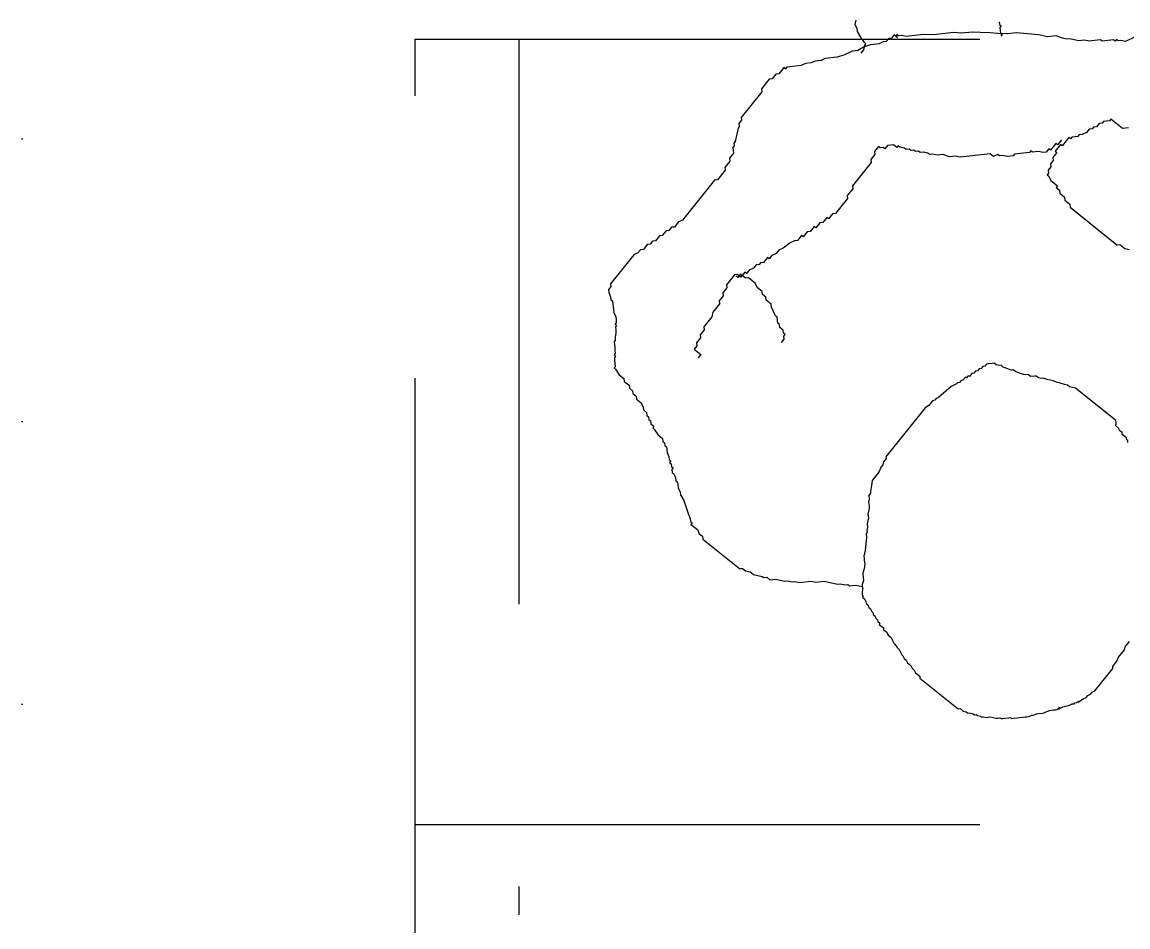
# Model space of a CAD drawing. Extents: x -68523 to 336700, y -113452 to 119396.
# Drawn here: x 255750 to 256729, y 25611 to 26411 of the extents above; entities that cross this region are included whole.
import ezdxf

# ---------------------------------------------------------------- set-up
doc = ezdxf.new("R2010")
doc.units = 0
doc.header["$LTSCALE"] = 1000
doc.header["$MEASUREMENT"] = 0
doc.linetypes.add('EC-5thFloor-s6144$0$DOT', pattern=[0.25, 0, -0.25])
doc.linetypes.add('ece-fitout$0$DASHED', pattern=[0.75, 0.5, -0.25])
doc.layers.get('0').update_dxf_attribs({"linetype": 'CONTINUOUS'})
for name, color, linetype in [('EC-5thFloor-s6144$0$4', 9, 'EC-5thFloor-s6144$0$DOT'), ('ece-fitout$0$I-Furniture 01', 1, 'CONTINUOUS'), ('ece-fitout$0$people', 7, 'CONTINUOUS'), ('N_Fur', 41, 'CONTINUOUS')]:
    doc.layers.add(name, color=color, linetype=linetype)

# ---------------------------------------------------------------- blocks, each defined once
blk = doc.blocks.new('EC-5thFloor-s6144$0$grid-base')
blk.add_line((-2250, -24750), (-2250, 750))
blk = doc.blocks.new('ece-fitout$0$people-05')
at = {"layer": 'ece-fitout$0$people', "color": 8}
for p, q in [((178.66, 36.82), (154.91, 27.87)), ((181.34, 36.54), (178.66, 36.82)), ((183.6, 37.39), (181.34, 36.54)), ((186.29, 37.12), (183.6, 37.39)), ((188.55, 37.97), (186.29, 37.12)), ((191.24, 37.69), (188.55, 37.97)), ((195.06, 37.84), (191.24, 37.69)), ((196.19, 38.26), (195.06, 37.84)), ((196.61, 37.14), (196.19, 38.26)), ((197.74, 37.56), (196.61, 37.14)), ((199.3, 36.86), (197.74, 37.56)), ((200.43, 37.28), (199.3, 36.86)), ((201.99, 36.58), (200.43, 37.28)), ((204.67, 36.3), (201.99, 36.58)), ((210.47, 34.62), (204.67, 36.3)), ((213.16, 34.34), (210.47, 34.62)), ((214.29, 34.77), (213.16, 34.34)), ((213.59, 33.21), (213.16, 34.34)), ((213.16, 34.34), (213.59, 33.21)), ((214.72, 33.64), (214.29, 34.77)), ((215.85, 34.06), (214.72, 33.64)), ((217.4, 33.36), (215.85, 34.06)), ((218.96, 32.66), (217.4, 33.36)), ((220.52, 31.95), (218.96, 32.66)), ((222.07, 31.25), (220.52, 31.95)), ((224.76, 30.97), (222.07, 31.25)), ((227.44, 30.7), (224.76, 30.97)), ((229, 29.99), (227.44, 30.7)), ((232.11, 28.59), (229, 29.99)), ((145.59, 21.78), (137.67, 18.79)), ((148.56, 24.18), (145.59, 21.78)), ((154.21, 26.31), (148.56, 24.18)), ((154.91, 27.87), (154.21, 26.31)), ((233.67, 27.88), (232.11, 28.59)), ((236.36, 27.61), (233.67, 27.88)), ((237.91, 26.9), (236.36, 27.61)), ((240.6, 26.63), (237.91, 26.9)), ((242.16, 25.92), (240.6, 26.63)), ((243.71, 25.22), (242.16, 25.92)), ((245.27, 24.51), (243.71, 25.22)), ((248.38, 23.11), (245.27, 24.51)), ((249.94, 22.4), (248.38, 23.11)), ((253.05, 21), (249.94, 22.4)), ((254.61, 20.29), (253.05, 21)), ((255.03, 19.17), (254.61, 20.29)), ((135.84, 16.81), (130.19, 14.68)), ((137.67, 18.79), (135.84, 16.81)), ((256.59, 18.46), (255.03, 19.17)), ((259.7, 17.05), (256.59, 18.46)), ((261.26, 16.35), (259.7, 17.05)), ((262.81, 15.65), (261.26, 16.35)), ((263.24, 14.52), (262.81, 15.65)), ((264.8, 13.82), (263.24, 14.52)), ((266.35, 13.11), (264.8, 13.82)), ((268.33, 11.28), (266.35, 13.11)), ((270.32, 9.45), (268.33, 11.28)), ((271.87, 8.74), (270.32, 9.45)), ((273.43, 8.04), (271.87, 8.74)), ((275.41, 6.21), (273.43, 8.04)), ((276.97, 5.5), (275.41, 6.21)), ((277.39, 4.37), (276.97, 5.5)), ((279.37, 2.54), (277.39, 4.37)), ((279.8, 1.41), (279.37, 2.54)), ((281.36, 0.71), (279.8, 1.41)), ((281.78, -0.42), (281.36, 0.71)), ((283.76, -2.25), (281.78, -0.42)), ((285.75, -4.09), (283.76, -2.25)), ((286.17, -5.22), (285.75, -4.09)), ((288.15, -7.05), (286.17, -5.22)), ((289.43, -10.44), (288.15, -7.05)), ((290.99, -11.14), (289.43, -10.44)), ((306.31, -51.8), (290.99, -11.14)), ((305.6, -53.36), (306.31, -51.8)), ((307.31, -57.88), (305.6, -53.36)), ((307.03, -60.56), (307.31, -57.88)), ((307.88, -62.82), (307.03, -60.56)), ((307.6, -65.5), (307.88, -62.82)), ((308.88, -68.89), (307.6, -65.5)), ((308.6, -71.58), (308.88, -68.89)), ((309.45, -73.84), (308.6, -71.58)), ((309.17, -76.52), (309.45, -73.84)), ((309.6, -77.65), (309.17, -76.52)), ((309.32, -80.34), (309.6, -77.65)), ((309.04, -83.02), (309.32, -80.34)), ((309.89, -85.28), (309.04, -83.02)), ((310.03, -89.1), (309.89, -85.28)), ((309.9, -95.59), (310.18, -92.91)), ((311.18, -98.98), (309.9, -95.59)), ((310.46, -90.22), (310.03, -89.1)), ((310.18, -92.91), (310.46, -90.22)), ((310.9, -101.67), (311.18, -98.98)), ((312.18, -105.06), (310.9, -101.67)), ((311.47, -106.61), (312.18, -105.06)), ((313.17, -111.13), (311.47, -106.61)), ((312.04, -111.56), (313.17, -111.13)), ((312.89, -113.82), (312.04, -111.56)), ((312.19, -115.37), (312.89, -113.82)), ((313.04, -117.63), (312.19, -115.37)), ((312.34, -119.19), (313.04, -117.63)), ((313.19, -121.44), (312.34, -119.19)), ((312.48, -123), (313.19, -121.44)), ((312.91, -124.13), (312.48, -123)), ((312.63, -126.81), (312.91, -124.13)), ((313.48, -129.07), (312.63, -126.81)), ((312.64, -137.13), (312.92, -134.44)), ((312.78, -130.63), (313.48, -129.07)), ((313.63, -132.89), (312.78, -130.63)), ((312.92, -134.44), (313.63, -132.89)), ((41.31, -140.06), (40.6, -141.62)), ((40.6, -141.62), (42.31, -146.14)), ((41.59, -137.38), (40.88, -138.93)), ((40.88, -138.93), (41.31, -140.06)), ((42.31, -146.14), (41.6, -147.69)), ((308.13, -149.15), (309.54, -146.04)), ((309.54, -146.04), (312.08, -142.5)), ((312.08, -142.5), (312.79, -140.94)), ((312.36, -139.81), (313.49, -139.39)), ((312.79, -140.94), (312.36, -139.81)), ((313.49, -139.39), (312.64, -137.13)), ((41.6, -147.69), (42.45, -149.95)), ((42.32, -156.45), (41.61, -158.01)), ((42.45, -149.95), (42.17, -152.64)), ((42.17, -152.64), (43.45, -156.02)), ((43.45, -156.02), (42.32, -156.45)), ((302.35, -157.78), (303.05, -156.22)), ((303.05, -156.22), (303.76, -154.67)), ((303.76, -154.67), (305.17, -151.55)), ((305.17, -151.55), (308.13, -149.15)), ((313.64, -151.86), (308.89, -147.47)), ((315.98, -152.91), (313.64, -151.86)), ((318.32, -153.97), (315.98, -152.91)), ((318.96, -155.67), (318.32, -153.97)), ((321.3, -156.73), (318.96, -155.67)), ((41.61, -158.01), (40.91, -159.56)), ((40.91, -159.56), (57.08, -202.48)), ((295.43, -166.83), (296.84, -163.72)), ((296.84, -163.72), (299.38, -160.18)), ((299.38, -160.18), (302.35, -157.78)), ((324.28, -159.48), (321.3, -156.73)), ((326.62, -160.54), (324.28, -159.48)), ((329.6, -163.3), (326.62, -160.54)), ((332.58, -166.06), (329.6, -163.3)), ((335.56, -168.81), (332.58, -166.06)), ((285.27, -180.98), (290.35, -173.91)), ((290.35, -173.91), (292.19, -171.93)), ((292.19, -171.93), (294.02, -169.94)), ((294.02, -169.94), (294.73, -168.39)), ((294.73, -168.39), (295.43, -166.83)), ((340.24, -170.93), (335.56, -168.81)), ((342.58, -171.98), (340.24, -170.93)), ((345.56, -174.74), (342.58, -171.98)), ((347.9, -175.8), (345.56, -174.74)), ((352.59, -177.91), (347.9, -175.8)), ((282.02, -186.07), (283.43, -182.96)), ((283.43, -182.96), (285.27, -180.98)), ((354.93, -178.97), (352.59, -177.91)), ((357.91, -181.73), (354.93, -178.97)), ((360.25, -182.79), (357.91, -181.73)), ((363.23, -185.54), (360.25, -182.79)), ((365.57, -186.6), (363.23, -185.54)), ((273.27, -197.11), (275.11, -195.13)), ((275.11, -195.13), (276.94, -193.15)), ((276.94, -193.15), (278.35, -190.04)), ((278.35, -190.04), (280.19, -188.06)), ((280.19, -188.06), (280.89, -186.5)), ((280.89, -186.5), (282.02, -186.07)), ((368.55, -189.36), (365.57, -186.6)), ((371.53, -192.11), (368.55, -189.36)), ((373.87, -193.17), (371.53, -192.11)), ((376.21, -194.23), (373.87, -193.17)), ((377.49, -197.63), (376.21, -194.23)), ((57.08, -202.48), (59.07, -204.31)), ((59.07, -204.31), (61.05, -206.15)), ((267.48, -205.74), (268.19, -204.19)), ((268.19, -204.19), (270.03, -202.2)), ((270.03, -202.2), (271.86, -200.22)), ((271.86, -200.22), (273.27, -197.11)), ((379.83, -198.68), (377.49, -197.63)), ((380.47, -200.38), (379.83, -198.68)), ((383.45, -203.14), (380.47, -200.38)), ((386.43, -205.89), (383.45, -203.14)), ((61.05, -206.15), (61.9, -208.41)), ((61.9, -208.41), (63.88, -210.24)), ((63.88, -210.24), (66.29, -213.2)), ((66.29, -213.2), (68.27, -215.03)), ((68.27, -215.03), (70.68, -218)), ((259.86, -216.35), (260.57, -214.8)), ((260.57, -214.8), (262.83, -213.95)), ((262.83, -213.95), (264.24, -210.83)), ((264.24, -210.83), (266.07, -208.85)), ((266.07, -208.85), (266.78, -207.3)), ((266.78, -207.3), (267.48, -205.74)), ((387.71, -209.29), (386.43, -205.89)), ((390.69, -212.05), (387.71, -209.29)), ((391.97, -215.44), (390.69, -212.05)), ((70.68, -218), (72.66, -219.83)), ((72.66, -219.83), (74.64, -221.66)), ((74.64, -221.66), (77.05, -224.62)), ((77.05, -224.62), (78.61, -225.33)), ((244.61, -227.26), (253.65, -223.85)), ((253.65, -223.85), (256.19, -220.32)), ((256.19, -220.32), (259.86, -216.35)), ((394.31, -216.5), (391.97, -215.44)), ((409.03, -255.57), (394.31, -216.5)), ((78.61, -225.33), (80.59, -227.16)), ((80.59, -227.16), (81.44, -229.42)), ((81.44, -229.42), (83, -230.12)), ((83, -230.12), (86.11, -231.53)), ((86.11, -231.53), (86.96, -233.79)), ((86.96, -233.79), (90.5, -236.32)), ((232.32, -235.76), (233.02, -234.21)), ((233.02, -234.21), (236.41, -232.93)), ((236.41, -232.93), (238.25, -230.95)), ((238.25, -230.95), (240.51, -230.1)), ((240.51, -230.1), (244.61, -227.26)), ((90.5, -236.32), (92.91, -239.29)), ((92.91, -239.29), (95.31, -242.25)), ((95.31, -242.25), (96.16, -244.51)), ((96.16, -244.51), (97.72, -245.21)), ((180.31, -255.36), (232.32, -235.76)), ((97.72, -245.21), (102.54, -251.14)), ((102.54, -251.14), (103.39, -253.4)), ((103.39, -253.4), (104.94, -254.1)), ((104.94, -254.1), (106.93, -255.93)), ((106.93, -255.93), (107.78, -258.19)), ((107.78, -258.19), (109.33, -258.89)), ((109.33, -258.89), (112.45, -260.3)), ((112.45, -260.3), (114, -261)), ((114, -261), (116.26, -260.15)), ((116.26, -260.15), (117.82, -260.86)), ((117.82, -260.86), (120.08, -260)), ((120.08, -260), (121.64, -260.71)), ((121.64, -260.71), (123.9, -259.85)), ((123.9, -259.85), (125.45, -260.56)), ((125.45, -260.56), (127.72, -259.71)), ((127.72, -259.71), (129.27, -260.41)), ((129.27, -260.41), (132.66, -259.13)), ((132.66, -259.13), (133.09, -260.26)), ((133.09, -260.26), (135.35, -259.41)), ((135.35, -259.41), (135.78, -260.54)), ((135.78, -260.54), (139.17, -259.26)), ((139.17, -259.26), (140.72, -259.96)), ((140.72, -259.96), (142.99, -259.11)), ((142.99, -259.11), (144.54, -259.81)), ((144.54, -259.81), (145.67, -259.39)), ((145.67, -259.39), (151.05, -259.94)), ((151.05, -259.94), (165.46, -257.09)), ((165.46, -257.09), (168.15, -257.37)), ((168.15, -257.37), (169.28, -256.94)), ((169.28, -256.94), (171.97, -257.22)), ((171.97, -257.22), (176.49, -255.51)), ((176.49, -255.51), (180.31, -255.36)), ((407.97, -257.91), (409.03, -255.57)), ((409.25, -261.3), (407.97, -257.91)), ((408.83, -265.34), (409.25, -261.3)), ((411.39, -272.14), (408.83, -265.34)), ((409.69, -272.78), (411.39, -272.14)), ((410.33, -274.48), (409.69, -272.78)), ((-43.66, -286.64), (-46.76, -283.77)), ((405.89, -293.61), (408.85, -280.85)), ((408.85, -280.85), (409.27, -276.82)), ((409.27, -276.82), (410.33, -274.48)), ((-41.66, -291.94), (-43.66, -286.64)), ((-39.23, -293.04), (-41.66, -291.94)), ((-20.58, -342.53), (-39.23, -293.04)), ((406.11, -299.34), (405.89, -293.61)), ((404.63, -305.72), (405.05, -301.68)), ((405.05, -301.68), (406.11, -299.34)), ((402.09, -314.44), (403.15, -312.1)), ((402.51, -310.4), (403.57, -308.06)), ((403.15, -312.1), (402.51, -310.4)), ((403.57, -308.06), (404.63, -305.72)), ((399.55, -323.15), (401.25, -322.51)), ((401.25, -322.51), (402.31, -320.17)), ((401.67, -318.47), (402.09, -314.44)), ((402.31, -320.17), (401.67, -318.47)), ((397.65, -333.57), (398.71, -331.23)), ((398.07, -329.53), (399.77, -328.89)), ((398.71, -331.23), (398.07, -329.53)), ((399.13, -327.19), (400.19, -324.85)), ((399.77, -328.89), (399.13, -327.19)), ((400.19, -324.85), (399.55, -323.15)), ((-21.68, -344.97), (-20.58, -342.53)), ((395.11, -342.28), (396.17, -339.95)), ((395.75, -343.98), (395.11, -342.28)), ((396.17, -339.95), (397.23, -337.61)), ((397.23, -337.61), (397.65, -333.57)), ((-19.68, -350.27), (-21.68, -344.97)), ((-20.78, -352.7), (-19.68, -350.27)), ((394.27, -350.36), (395.33, -348.02)), ((396.19, -355.46), (394.27, -350.36)), ((394.69, -346.32), (395.75, -343.98)), ((395.33, -348.02), (394.69, -346.32)), ((-18.78, -358), (-20.78, -352.7)), ((-19.89, -360.44), (-18.78, -358)), ((-18.56, -363.97), (-19.89, -360.44)), ((396.41, -361.19), (396.19, -355.46)), ((397.05, -362.89), (396.41, -361.19)), ((-20.32, -364.64), (-18.56, -363.97)), ((-17.66, -371.71), (-20.32, -364.64)), ((-18.1, -375.91), (-17.66, -371.71)), ((256.93, -371.17), (255.83, -373.61)), ((260.47, -369.84), (256.93, -371.17)), ((395.15, -373.31), (396.21, -370.97)), ((395.35, -363.53), (397.05, -362.89)), ((396.63, -366.93), (395.35, -363.53)), ((395.57, -369.27), (396.63, -366.93)), ((396.21, -370.97), (395.57, -369.27)), ((-100.63, -376.74), (-98.19, -377.84)), ((-98.19, -377.84), (-95.76, -378.94)), ((-95.76, -378.94), (-91.1, -391.31)), ((-23.84, -382.11), (-20.3, -380.78)), ((-20.3, -380.78), (-19.2, -378.35)), ((-19.2, -378.35), (-17.43, -377.68)), ((-17.43, -377.68), (-18.1, -375.91)), ((254.73, -376.04), (253.62, -378.47)), ((253.62, -378.47), (254.95, -382.01)), ((255.83, -373.61), (254.06, -374.27)), ((254.06, -374.27), (254.73, -376.04)), ((394.73, -377.34), (395.79, -375)), ((396.01, -380.74), (394.73, -377.34)), ((394.95, -383.08), (396.01, -380.74)), ((395.79, -375), (395.15, -373.31)), ((-91.1, -391.31), (-89.33, -390.64)), ((-89.33, -390.64), (-86.89, -391.75)), ((-34.9, -390.32), (-29.59, -388.32)), ((-34.23, -392.08), (-34.9, -390.32)), ((-29.59, -388.32), (-28.48, -385.88)), ((-28.48, -385.88), (-24.95, -384.55)), ((-24.95, -384.55), (-23.84, -382.11)), ((253.41, -388.65), (252.31, -391.08)), ((252.31, -391.08), (252.98, -392.85)), ((254.52, -386.21), (253.41, -388.65)), ((254.95, -382.01), (253.85, -384.44)), ((253.85, -384.44), (254.52, -386.21)), ((394.53, -387.12), (394.95, -383.08)), ((396.45, -392.21), (394.53, -387.12)), ((-86.89, -391.75), (-84.46, -392.85)), ((-84.46, -392.85), (-82.69, -392.18)), ((-82.69, -392.18), (-80.25, -393.28)), ((-80.25, -393.28), (-76.71, -391.95)), ((-76.71, -391.95), (-74.28, -393.05)), ((-74.28, -393.05), (-72.51, -392.38)), ((-72.51, -392.38), (-70.07, -393.48)), ((-70.07, -393.48), (-66.53, -392.15)), ((-66.53, -392.15), (-62.33, -392.58)), ((-62.33, -392.58), (-59.89, -393.68)), ((-59.89, -393.68), (-58.12, -393.02)), ((-58.12, -393.02), (-55.69, -394.12)), ((-55.69, -394.12), (-53.25, -395.22)), ((-53.25, -395.22), (-51.48, -394.55)), ((-51.48, -394.55), (-50.82, -396.32)), ((-50.82, -396.32), (-41.97, -392.98)), ((-44.18, -397.85), (-38.87, -395.85)), ((-41.97, -392.98), (-41.31, -394.75)), ((-41.31, -394.75), (-34.23, -392.08)), ((-38.87, -395.85), (-38.2, -397.62)), ((-38.2, -397.62), (-31.13, -394.95)), ((-31.13, -394.95), (-30.46, -396.72)), ((-30.46, -396.72), (-26.92, -395.39)), ((-26.92, -395.39), (-24.49, -396.49)), ((-24.49, -396.49), (-21.39, -399.36)), ((-21.39, -399.36), (-18.95, -400.46)), ((-18.95, -400.46), (-16.52, -401.56)), ((252.1, -401.25), (251, -403.68)), ((252.54, -397.05), (252.1, -401.25)), ((252.98, -392.85), (252.54, -397.05)), ((327.33, -397.12), (330.87, -395.79)), ((329.99, -404.19), (327.33, -397.12)), ((395.39, -394.55), (396.45, -392.21)), ((396.67, -397.95), (395.39, -394.55)), ((395.61, -400.29), (396.67, -397.95)), ((396.89, -403.69), (395.61, -400.29)), ((-16.52, -401.56), (-15.85, -403.32)), ((-15.85, -403.32), (-14.08, -402.66)), ((-14.08, -402.66), (-11.64, -403.76)), ((-11.64, -403.76), (-9.21, -404.86)), ((-9.21, -404.86), (-4.34, -407.06)), ((-4.34, -407.06), (-1.9, -408.16)), ((-1.9, -408.16), (-0.13, -407.49)), ((-0.13, -407.49), (2.3, -408.59)), ((2.3, -408.59), (4.74, -409.7)), ((4.74, -409.7), (7.84, -412.56)), ((251, -403.68), (253, -408.99)), ((253, -408.99), (251.9, -411.42)), ((318.94, -412.4), (320.04, -409.96)), ((320.04, -409.96), (325.35, -407.96)), ((325.35, -407.96), (326.45, -405.53)), ((326.45, -405.53), (329.99, -404.19)), ((395.83, -406.02), (396.89, -403.69)), ((397.75, -411.12), (395.83, -406.02)), ((396.69, -413.46), (397.75, -411.12)), ((7.84, -412.56), (10.27, -413.66)), ((10.27, -413.66), (10.94, -415.43)), ((10.94, -415.43), (15.14, -415.87)), ((15.14, -415.87), (16.48, -419.4)), ((16.48, -419.4), (18.91, -420.5)), ((18.91, -420.5), (23.78, -422.7)), ((251.9, -411.42), (253.23, -414.96)), ((253.23, -414.96), (252.12, -417.39)), ((252.12, -417.39), (254.12, -422.69)), ((299.04, -423.93), (301.91, -420.83)), ((301.91, -420.83), (312.53, -416.83)), ((312.53, -416.83), (313.63, -414.4)), ((313.63, -414.4), (318.94, -412.4)), ((398.61, -418.55), (396.69, -413.46)), ((398.83, -424.29), (398.61, -418.55)), ((23.78, -422.7), (31.09, -426.01)), ((31.09, -426.01), (33.52, -427.11)), ((33.52, -427.11), (35.96, -428.21)), ((35.96, -428.21), (40.83, -430.41)), ((40.83, -430.41), (43.93, -433.28)), ((254.12, -422.69), (253.69, -426.9)), ((253.69, -426.9), (256.35, -433.97)), ((283.78, -431.7), (289.09, -429.7)), ((289.09, -429.7), (290.2, -427.27)), ((290.2, -427.27), (299.04, -423.93)), ((395.65, -431.31), (396.71, -428.97)), ((396.71, -428.97), (397.77, -426.63)), ((397.77, -426.63), (399.47, -425.99)), ((399.47, -425.99), (398.83, -424.29)), ((43.93, -433.28), (46.37, -434.38)), ((46.37, -434.38), (48.8, -435.48)), ((48.8, -435.48), (52.57, -440.11)), ((52.57, -440.11), (57.44, -442.32)), ((190.87, -442.5), (196.17, -440.5)), ((196.17, -440.5), (196.84, -442.26)), ((196.84, -442.26), (202.15, -440.26)), ((202.15, -440.26), (204.58, -441.36)), ((220.74, -441.33), (224.27, -440)), ((224.27, -440), (228.48, -440.43)), ((228.48, -440.43), (232.02, -439.1)), ((232.02, -439.1), (232.68, -440.87)), ((232.68, -440.87), (237.99, -438.87)), ((237.99, -438.87), (240.43, -439.97)), ((240.43, -439.97), (242.2, -439.3)), ((242.2, -439.3), (244.63, -440.4)), ((244.63, -440.4), (248.17, -439.07)), ((248.17, -439.07), (252.37, -439.5)), ((252.37, -439.5), (255.91, -438.17)), ((255.91, -438.17), (256.58, -439.93)), ((256.35, -433.97), (258.79, -435.07)), ((256.58, -439.93), (260.12, -438.6)), ((258.79, -435.07), (260.12, -438.6)), ((260.12, -438.6), (261.89, -437.93)), ((260.12, -438.6), (260.78, -440.37)), ((260.78, -440.37), (262.55, -439.7)), ((261.89, -437.93), (262.55, -439.7)), ((262.55, -439.7), (264.32, -439.03)), ((262.55, -439.7), (263.22, -441.47)), ((264.32, -439.03), (264.99, -440.8)), ((265.65, -442.57), (276.27, -438.57)), ((276.27, -438.57), (277.37, -436.13)), ((277.37, -436.13), (282.68, -434.13)), ((282.68, -434.13), (283.78, -431.7)), ((389.71, -441.31), (390.77, -438.97)), ((390.77, -438.97), (391.83, -436.63)), ((391.83, -436.63), (393.53, -435.99)), ((392.89, -434.29), (394.59, -433.65)), ((393.53, -435.99), (392.89, -434.29)), ((394.59, -433.65), (395.65, -431.31)), ((-145.48, -443.21), (-137.4, -444.04)), ((-137.4, -444.04), (-134.42, -446.8)), ((-134.42, -446.8), (-132.08, -447.86)), ((-132.08, -447.86), (-131.44, -449.55)), ((-131.44, -449.55), (-129.74, -448.91)), ((-129.74, -448.91), (-129.1, -450.61)), ((57.44, -442.32), (60.54, -445.18)), ((60.54, -445.18), (62.98, -446.28)), ((62.98, -446.28), (63.64, -448.05)), ((63.64, -448.05), (66.75, -450.92)), ((143.97, -452.09), (145.07, -449.66)), ((145.07, -449.66), (161, -443.66)), ((161, -443.66), (163.43, -444.76)), ((163.43, -444.76), (168.74, -442.76)), ((168.74, -442.76), (169.41, -444.53)), ((169.41, -444.53), (174.71, -442.53)), ((174.71, -442.53), (177.15, -443.63)), ((177.15, -443.63), (182.46, -441.63)), ((182.46, -441.63), (183.12, -443.39)), ((183.12, -443.39), (188.43, -441.39)), ((188.43, -441.39), (190.87, -442.5)), ((204.58, -441.36), (208.79, -441.8)), ((208.79, -441.8), (216.53, -440.9)), ((216.53, -440.9), (220.74, -441.33)), ((263.22, -441.47), (265.65, -442.57)), ((382.07, -451.95), (384.83, -448.97)), ((384.83, -448.97), (385.89, -446.63)), ((385.89, -446.63), (387.59, -445.99)), ((387.59, -445.99), (388.65, -443.65)), ((388.65, -443.65), (389.71, -441.31)), ((-129.1, -450.61), (-126.76, -451.67)), ((-126.76, -451.67), (-124.42, -452.73)), ((-124.42, -452.73), (-122.08, -453.78)), ((-122.08, -453.78), (-119.74, -454.84)), ((-119.74, -454.84), (-119.1, -456.54)), ((-119.1, -456.54), (-116.76, -457.6)), ((-116.76, -457.6), (-114.42, -458.66)), ((-114.42, -458.66), (-112.08, -459.71)), ((-112.08, -459.71), (-109.74, -460.77)), ((66.75, -450.92), (69.18, -452.02)), ((69.18, -452.02), (69.85, -453.79)), ((69.85, -453.79), (72.28, -454.89)), ((72.28, -454.89), (72.95, -456.66)), ((72.95, -456.66), (75.38, -457.76)), ((75.38, -457.76), (76.05, -459.52)), ((76.05, -459.52), (78.49, -460.63)), ((111.02, -466.53), (135.79, -457.2)), ((135.79, -457.2), (136.89, -454.76)), ((136.89, -454.76), (143.97, -452.09)), ((376.13, -461.94), (377.19, -459.6)), ((377.19, -459.6), (378.89, -458.96)), ((378.25, -457.26), (379.95, -456.62)), ((378.89, -458.96), (378.25, -457.26)), ((379.95, -456.62), (381.01, -454.28)), ((381.01, -454.28), (382.07, -451.95)), ((-109.74, -460.77), (-106.75, -463.53)), ((-106.75, -463.53), (-104.41, -464.59)), ((-104.41, -464.59), (-102.07, -465.64)), ((-102.07, -465.64), (-99.09, -468.4)), ((-99.09, -468.4), (-96.11, -471.16)), ((78.49, -460.63), (79.15, -462.39)), ((79.15, -462.39), (82.25, -465.26)), ((82.25, -465.26), (82.92, -467.03)), ((82.92, -467.03), (84.69, -466.36)), ((84.69, -466.36), (86.02, -469.9)), ((104.61, -470.97), (109.92, -468.96)), ((109.92, -468.96), (111.02, -466.53)), ((373.59, -470.66), (374.65, -468.32)), ((374.65, -468.32), (375.07, -464.28)), ((375.07, -464.28), (376.13, -461.94)), ((-96.11, -471.16), (-93.77, -472.21)), ((-93.77, -472.21), (-90.79, -474.97)), ((-90.79, -474.97), (-87.17, -479.43)), ((-87.17, -479.43), (-80.15, -482.6)), ((86.02, -469.9), (90.89, -472.1)), ((90.89, -472.1), (94.43, -470.76)), ((94.43, -470.76), (95.1, -472.53)), ((95.1, -472.53), (97.53, -473.63)), ((97.53, -473.63), (98.2, -475.4)), ((98.2, -475.4), (103.5, -473.4)), ((103.5, -473.4), (104.61, -470.97)), ((369.99, -481.72), (371.05, -479.38)), ((370.41, -477.68), (371.47, -475.34)), ((371.05, -479.38), (370.41, -477.68)), ((371.47, -475.34), (372.53, -473)), ((372.53, -473), (373.59, -470.66)), ((-80.15, -482.6), (-74.19, -488.11)), ((-74.19, -488.11), (-58.23, -499.55)), ((364.05, -491.71), (365.11, -489.37)), ((365.11, -489.37), (368.51, -488.09)), ((368.51, -488.09), (369.57, -485.75)), ((369.57, -485.75), (369.99, -481.72)), ((333.45, -503.25), (364.05, -491.71)), ((-58.23, -499.55), (-51.21, -502.73)), ((-51.21, -502.73), (-43.55, -507.6)), ((-48.01, -511.22), (-46.95, -508.88)), ((-46.95, -508.88), (-45.89, -506.54)), ((-46.53, -504.84), (-44.83, -504.2)), ((-45.89, -506.54), (-46.53, -504.84)), ((-43.55, -507.6), (-38.22, -511.41)), ((238.21, -523.62), (280.72, -507.6)), ((280.72, -507.6), (284.76, -508.02)), ((284.76, -508.02), (289.86, -506.09)), ((289.86, -506.09), (292.2, -507.15)), ((292.2, -507.15), (295.6, -505.87)), ((295.6, -505.87), (297.94, -506.93)), ((297.94, -506.93), (303.04, -505.01)), ((303.04, -505.01), (305.38, -506.06)), ((305.38, -506.06), (310.48, -504.14)), ((310.48, -504.14), (312.82, -505.2)), ((312.82, -505.2), (316.22, -503.92)), ((316.22, -503.92), (318.56, -504.98)), ((318.56, -504.98), (323.67, -503.05)), ((323.67, -503.05), (326.01, -504.11)), ((326.01, -504.11), (329.41, -502.83)), ((329.41, -502.83), (333.45, -503.25)), ((-50.13, -515.9), (-49.07, -513.56)), ((-49.71, -511.86), (-48.01, -511.22)), ((-49.07, -513.56), (-49.71, -511.86)), ((-38.22, -511.41), (-30.56, -516.28)), ((-30.56, -516.28), (-25.24, -520.1)), ((-25.24, -520.1), (-15.88, -524.33)), ((-15.88, -524.33), (-10.56, -528.14)), ((-10.56, -528.14), (-3.54, -531.32)), ((224.61, -528.74), (225.67, -526.41)), ((225.67, -526.41), (235.87, -522.56)), ((235.87, -522.56), (238.21, -523.62)), ((-3.54, -531.32), (5.82, -535.55)), ((5.82, -535.55), (13.48, -540.42)), ((209.53, -540.25), (210.59, -537.91)), ((210.59, -537.91), (211.65, -535.57)), ((211.65, -535.57), (216.75, -533.65)), ((216.75, -533.65), (217.81, -531.31)), ((217.81, -531.31), (224.61, -528.74)), ((13.48, -540.42), (20.5, -543.59)), ((20.5, -543.59), (25.18, -545.71)), ((25.18, -545.71), (27.52, -546.77)), ((27.52, -546.77), (30.51, -549.52)), ((196.79, -552.81), (205.07, -543.87)), ((205.07, -543.87), (206.77, -543.23)), ((206.77, -543.23), (207.83, -540.89)), ((207.83, -540.89), (209.53, -540.25)), ((30.51, -549.52), (32.85, -550.58)), ((32.85, -550.58), (33.49, -552.28)), ((33.49, -552.28), (35.19, -551.64)), ((34.55, -549.94), (35.83, -553.34)), ((35.19, -551.64), (34.55, -549.94)), ((35.83, -553.34), (39.23, -552.06)), ((39.23, -552.06), (41.57, -553.11)), ((41.57, -553.11), (44.97, -551.83)), ((44.97, -551.83), (47.31, -552.89)), ((47.31, -552.89), (51.35, -553.31)), ((51.35, -553.31), (58.37, -556.48)), ((58.37, -556.48), (64.75, -557.95)), ((65.81, -555.62), (63.05, -558.6)), ((64.75, -557.95), (70.49, -557.73)), ((69.21, -554.33), (65.81, -555.62)), ((70.49, -557.73), (72.83, -558.79)), ((189.57, -559.41), (190.63, -557.07)), ((190.63, -557.07), (194.03, -555.79)), ((194.03, -555.79), (195.09, -553.45)), ((195.09, -553.45), (196.79, -552.81)), ((63.05, -558.6), (61.35, -559.24)), ((61.35, -559.24), (61.99, -560.93)), ((61.99, -560.93), (62.21, -566.67)), ((62.21, -566.67), (62.43, -572.41)), ((72.83, -558.79), (75.17, -559.85)), ((75.17, -559.85), (83.25, -560.68)), ((83.25, -560.68), (89.63, -562.16)), ((89.63, -562.16), (98.99, -566.39)), ((98.99, -566.39), (103.04, -566.8)), ((103.04, -566.8), (105.38, -567.86)), ((162.36, -569.66), (189.57, -559.41)), ((61.37, -574.75), (60.95, -578.78)), ((62.43, -572.41), (61.37, -574.75)), ((105.38, -567.86), (107.72, -568.92)), ((107.72, -568.92), (111.76, -569.34)), ((111.76, -569.34), (116.44, -571.45)), ((116.44, -571.45), (120.48, -571.87)), ((120.48, -571.87), (122.82, -572.93)), ((122.82, -572.93), (125.16, -573.98)), ((125.16, -573.98), (129.84, -576.1)), ((129.84, -576.1), (132.18, -577.16)), ((132.18, -577.16), (133.88, -576.52)), ((133.88, -576.52), (134.52, -578.21)), ((134.52, -578.21), (133.88, -576.52)), ((133.88, -576.52), (134.52, -578.21)), ((134.52, -578.21), (141.32, -575.65)), ((141.32, -575.65), (143.66, -576.71)), ((143.66, -576.71), (148.76, -574.79)), ((148.76, -574.79), (151.1, -575.85)), ((151.1, -575.85), (161.3, -572)), ((161.3, -572), (162.36, -569.66)), ((60.95, -578.78), (58.19, -581.76))]:
    blk.add_line(p, q, dxfattribs=at)
blk = doc.blocks.new('sofa')
at = {"layer": 'ece-fitout$0$I-Furniture 01', "linetype": 'ece-fitout$0$DASHED'}
for p, q in [((195535.93, 15857.12), (195535.93, 17865.27)), ((194840.93, 15948.82), (195615.93, 15948.82))]:
    blk.add_line(p, q, dxfattribs=at)
blk.add_lwpolyline([(195640.93, 15857.12), (194840.93, 15857.12), (194840.93, 17865.27), (195640.93, 17865.27), (195640.93, 15857.12)], dxfattribs=at)
at = {"layer": 'ece-fitout$0$people', "color": 8, "rotation": 300.6292472727838}
blk.add_blockref('ece-fitout$0$people-05', (195294.89, 16593.9), dxfattribs=at)

msp = doc.modelspace()

# ---------------------------------------------------------------- block references
at = {"layer": 'EC-5thFloor-s6144$0$4'}
msp.add_blockref('EC-5thFloor-s6144$0$grid-base', (258000, 30800), dxfattribs=at)
at = {"layer": 'N_Fur', "rotation": 270}
msp.add_blockref('sofa', (240240.86, 221237.19), dxfattribs=at)

doc.saveas('drawing.dxf')
